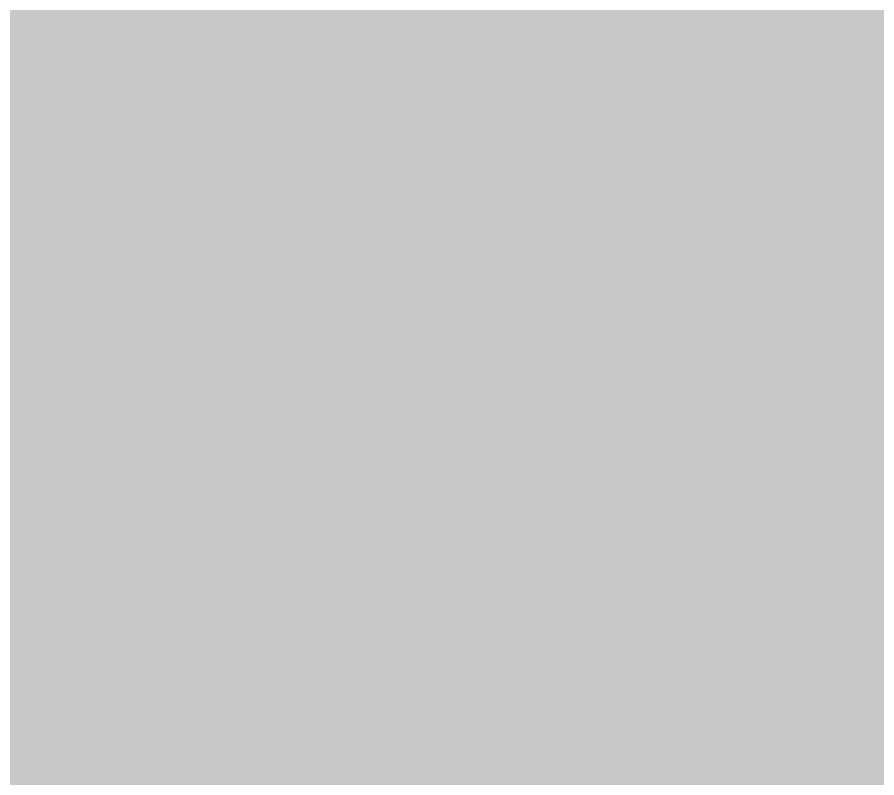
# Model space of a CAD drawing. Header units: inches. Extents: x -2 to 343, y -53 to 63.
# Drawn here: x 30.424 to 31.049, y -12.427 to -11.873 of the extents above; entities that cross this region are included whole.
import ezdxf

# ---------------------------------------------------------------- set-up
doc = ezdxf.new("R2010")
doc.units = ezdxf.units.IN
for name, color, linetype in [('Bottom Layer', 5, 'Continuous'), ('Bottom Overlay', 54, 'Continuous'), ('Bottom Solder', 6, 'Continuous'), ('Top Layer', 1, 'Continuous'), ('Top Overlay', 2, 'Continuous'), ('Top Paste', 8, 'Continuous'), ('Top Solder', 216, 'Continuous')]:
    doc.layers.add(name, color=color, linetype=linetype)
doc.styles.add('Arial', font='', dxfattribs={"height": 0.2})
doc.styles.get('Arial').set_extended_font_data('Arial')

# ---------------------------------------------------------------- blocks, each defined once
blk = doc.blocks.new('R___1206_B_23')
at = {"layer": 'Bottom Solder'}
blk.add_hatch(color=6, dxfattribs=at).paths.add_polyline_path([(0.4064, 0.9906), (2.1336, 0.9906), (2.1336, -0.9906), (0.4064, -0.9906)])
at = {"layer": 'Bottom Overlay'}
blk.add_lwpolyline([(-2.1336, 0.9906, 0.127, 0.127, 0), (2.1336, 0.9906, 0.127, 0.127, 0)], format="xyseb", dxfattribs=at)
blk = doc.blocks.new('R___0402_28')
at = {"layer": 'Top Layer'}
blk.add_hatch(color=1, dxfattribs=at).paths.add_polyline_path([(-0.6985, -0.3175), (-0.6985, 0.3175), (-0.2413, 0.3175), (-0.2413, -0.3175)])
at = {"layer": 'Top Paste'}
blk.add_hatch(color=8, dxfattribs=at).paths.add_polyline_path([(-0.6985, -0.3175), (-0.6985, 0.3175), (-0.2413, 0.3175), (-0.2413, -0.3175)])
at = {"layer": 'Top Solder'}
blk.add_hatch(color=216, dxfattribs=at).paths.add_polyline_path([(-0.7535, -0.3725), (-0.7535, 0.3725), (-0.1863, 0.3725), (-0.1863, -0.3725)])
at = {"layer": 'Top Overlay'}
for points in [[(-0.7874, 0.4064, 0.127, 0.127, 0), (-0.7874, -0.4064, 0.127, 0.127, 0)], [(-0.7874, 0.4064, 0.127, 0.127, 0), (0.7874, 0.4064, 0.127, 0.127, 0)]]:
    blk.add_lwpolyline(points, format="xyseb", dxfattribs=at)
blk.add_lwpolyline([(-0.81915, 0.4064, 0.0635, 0.0635, 1), (-0.75565, 0.4064, 0.0635, 0.0635, 1)], format="xyseb", close=True, dxfattribs=at)
blk.add_lwpolyline([(-0.81915, 0.4064, 0.0635, 0.0635, 1), (-0.75565, 0.4064, 0.0635, 0.0635, 1)], format="xyseb", close=True, dxfattribs=at)

msp = doc.modelspace()

# ---------------------------------------------------------------- hatches: boundary and pattern name
at = {"layer": 'Bottom Layer'}
for points in [[(39.0652, -19.38761), (34.17297, -19.38761), (34.0087, -19.36289), (34.0087, -17.71844), (33.99614, -17.68812), (33.99614, -17.56604), (33.87406, -17.56604), (33.84374, -17.55348), (32.95041, -17.55348), (32.92934, -17.53941), (32.92934, -16.27064), (31.40534, -16.27064), (31.40534, -17.46444), (31.40534, -18.75984), (32.78545, -18.75984), (32.78545, -19.36289), (32.62118, -19.38761), (28.79655, -19.38761), (28.77335, -19.378), (28.76374, -19.3548), (28.76374, -17.75125), (28.77733, -17.71844), (30.2514, -17.71844), (30.2514, -11.71681), (30.26101, -11.69361), (30.28421, -11.684), (39.0652, -11.684)], [(49.7332, -28.3718), (48.133, -28.3718), (45.6225, -30.8823), (45.59328, -30.87447), (45.19038, -30.82143), (44.78402, -30.82143), (44.38112, -30.87447), (43.9886, -30.97965), (43.61316, -31.13516), (43.26124, -31.33835), (42.93884, -31.58573), (42.65149, -31.87308), (42.40411, -32.19547), (42.20093, -32.54739), (42.04542, -32.92283), (41.94024, -33.31535), (41.8872, -33.71825), (41.8872, -34.12462), (41.94024, -34.52751), (41.94807, -34.55673), (41.94807, -37.8206), (37.4142, -37.8206), (37.4142, -29.464), (43.3324, -23.5458), (43.3324, -19.38761), (34.02522, -19.38761), (34.0087, -19.36289), (34.0087, -17.71844), (33.99614, -17.68812), (33.99614, -17.56604), (33.87406, -17.56604), (33.84374, -17.55348), (32.95041, -17.55348), (32.92934, -17.53941), (32.92934, -16.27064), (31.40534, -16.27064), (31.40534, -17.46444), (31.40534, -18.75984), (32.78545, -18.75984), (32.78545, -19.36289), (32.76893, -19.38761), (28.76374, -19.38761), (28.76374, -17.71844), (30.2514, -17.71844), (30.2514, -11.684), (49.7332, -11.684)]]:
    msp.add_hatch(color=5, dxfattribs=at).paths.add_polyline_path(points)

# ---------------------------------------------------------------- linework, layer by layer
at = {"layer": 'Top Layer'}
for points in [[(30.72152, -12.2682, 0.254, 0.254, 0), (30.82312, -12.1666, 0.254, 0.254, 0)], [(30.82312, -12.1666, 0.254, 0.254, 0), (30.9118, -12.1666, 0.254, 0.254, 0)], [(30.72152, -13.08921, 0.254, 0.254, 0), (30.72152, -12.2682, 0.254, 0.254, 0)]]:
    msp.add_lwpolyline(points, format="xyseb", dxfattribs=at)
for points in [[(30.75962, -12.1666, 0.127, 0.127, 1), (30.88662, -12.1666, 0.127, 0.127, 1)], [(30.75962, -12.1666, 0.127, 0.127, 1), (30.88662, -12.1666, 0.127, 0.127, 1)], [(30.8483, -12.1666, 0.127, 0.127, 1), (30.9753, -12.1666, 0.127, 0.127, 1)], [(30.65802, -12.2682, 0.127, 0.127, 1), (30.78502, -12.2682, 0.127, 0.127, 1)], [(30.65802, -12.2682, 0.127, 0.127, 1), (30.78502, -12.2682, 0.127, 0.127, 1)]]:
    msp.add_lwpolyline(points, format="xyseb", close=True, dxfattribs=at)

# ---------------------------------------------------------------- block references
at = {"rotation": 90}
msp.add_blockref('R___0402_28', (30.9118, -11.6967), dxfattribs=at)
msp.add_blockref('R___1206_B_23', (29.90674, -13.335))

# ---------------------------------------------------------------- texts
at = {"layer": 'Bottom Overlay', "style": 'Arial', "text_generation_flag": 2}
msp.add_text('R45', height=0.762, dxfattribs=at).set_placement((30.86067, -12.03948))

doc.saveas('drawing.dxf')
